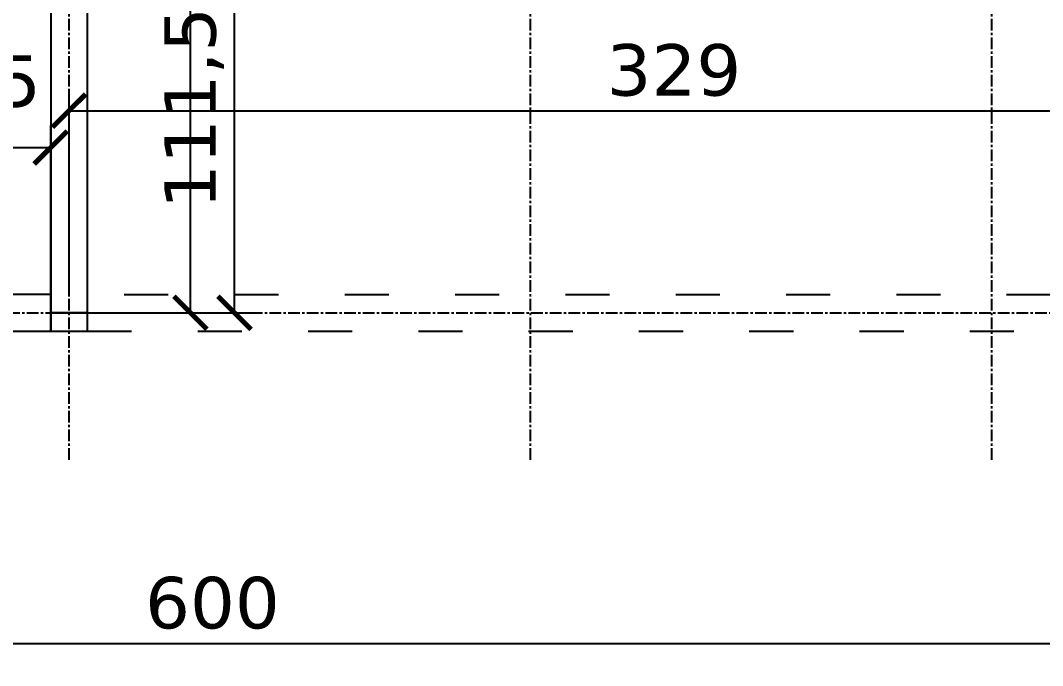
# Model space of a CAD drawing. Header units: centimetres. Extents: x -135 to 3640, y -1234 to 1338.
# Drawn here: x 247.8 to 525.8, y -91 to 84.6 of the extents above; entities that cross this region are included whole.
import ezdxf

# ---------------------------------------------------------------- set-up
doc = ezdxf.new("R2010")
doc.units = ezdxf.units.CM
doc.linetypes.add('CENTER', pattern=[5.08, 3.175, -0.635, 0.635, -0.635])
doc.linetypes.add('VERANDA_KESIK', pattern=[30, 12, -18])
for name, color, linetype in [('AKS', 4, 'CENTER'), ('DIS_DUVAR_100', 30, 'Continuous'), ('KOSE_PROFIL_100', 8, 'Continuous'), ('OLCULER', 7, 'Continuous'), ('OZEL_PANEL_OLCU_CM', 3, 'Continuous'), ('VERANDA_PROFIL_100', 1, 'VERANDA_KESIK')]:
    doc.layers.add(name, color=color, linetype=linetype)
doc.styles.add('PORTMAN', font='DejaVuSans.ttf')
doc.dimstyles.new('PORTMAN', dxfattribs={"dimtxt": 14, "dimasz": 9, "dimexe": 6, "dimexo": 5, "dimgap": 4, "dimtad": 1, "dimtxsty": 'PORTMAN', "dimblk": 'ARCHTICK', "dimcen": 2.5, "dimazin": 3, "dimtfac": 0.5, "dimtmove": 2, "dimatfit": 3})

# ---------------------------------------------------------------- blocks, each defined once
blk = doc.blocks.new('BOM_D13_602p5_DIS_DOLU')
blk.add_lwpolyline([(0, 0), (10, 0), (10, 60.25), (0, 60.25)], close=True)
blk = doc.blocks.new('BOM_D14_1115p0_DIS_DOLU')
blk.add_lwpolyline([(0, 0), (10, 0), (10, 111.5), (0, 111.5)], close=True)
blk = doc.blocks.new('BOM_B02_DIS_KOSE_100x50')
blk.add_lwpolyline([(0, 0), (10, 0), (10, 5), (0, 5)], close=True)
blk = doc.blocks.new('BOM_V05_VERANDA_ON_3340p0')
at = {"lineweight": 25}
for p, q in [((10, 10), (324, 10)), ((0, 0), (334, 0))]:
    blk.add_line(p, q, dxfattribs=at)
blk = doc.blocks.new('_ARCHTICK')
at = {"color": 0, "linetype": 'BYBLOCK', "const_width": 0.15}
blk.add_lwpolyline([(-0.5, -0.5), (0.5, 0.5)], dxfattribs=at)

msp = doc.modelspace()

# ---------------------------------------------------------------- linework, layer by layer
at = {"layer": 'AKS'}
for p, q in [((261, -35), (261, 1041)), ((386.5, -35), (386.5, 1041)), ((512, -35), (512, 1041)), ((-35, 5), (635, 5))]:
    msp.add_line(p, q, dxfattribs=at)

# ---------------------------------------------------------------- block references
at = {"layer": 'DIS_DUVAR_100'}
msp.add_blockref('BOM_D14_1115p0_DIS_DOLU', (256, 5), dxfattribs=at)
at = {"layer": 'DIS_DUVAR_100', "rotation": 270}
msp.add_blockref('BOM_D13_602p5_DIS_DOLU', (195.75, 10), dxfattribs=at)
at = {"layer": 'KOSE_PROFIL_100'}
msp.add_blockref('BOM_B02_DIS_KOSE_100x50', (256, 0), dxfattribs=at)
at = {"layer": 'VERANDA_PROFIL_100'}
msp.add_blockref('BOM_V05_VERANDA_ON_3340p0', (266, 0), dxfattribs=at)

# ---------------------------------------------------------------- dimensions: what is measured, and where the dimension line sits
at = {"layer": 'OLCULER'}
msp.add_linear_dim(base=(294, 5), p1=(261, 5), p2=(261, 205), angle=90, dimstyle='PORTMAN', override={"dimtxt": 14, "dimasz": 9, "dimexe": 6, "dimexo": 5, "dimdec": 2, "dimzin": 8, "dimdsep": 44}, dxfattribs=at).render()
for base, p1, p2 in [((261, 60), (261, 5), (590, 5)), ((0, -85), (0, 0), (600, 0))]:
    msp.add_linear_dim(base=base, p1=p1, p2=p2, dimstyle='PORTMAN', override={"dimtxt": 14, "dimasz": 9, "dimexe": 6, "dimexo": 5, "dimdec": 2, "dimzin": 8, "dimdsep": 44}, dxfattribs=at).render()
at = {"layer": 'OZEL_PANEL_OLCU_CM'}
msp.add_linear_dim(base=(306, 5), p1=(256, 5), p2=(256, 116.5), angle=90, dimstyle='PORTMAN', override={"dimtxt": 14, "dimasz": 9, "dimexe": 6, "dimexo": 5, "dimdec": 2, "dimzin": 8, "dimdsep": 44}, dxfattribs=at).render()
msp.add_linear_dim(base=(195.75, 50), p1=(195.75, 0), p2=(256, 0), dimstyle='PORTMAN', override={"dimtxt": 14, "dimasz": 9, "dimexe": 6, "dimexo": 5, "dimdec": 2, "dimzin": 8, "dimdsep": 44}, dxfattribs=at).render()

doc.saveas('drawing.dxf')
